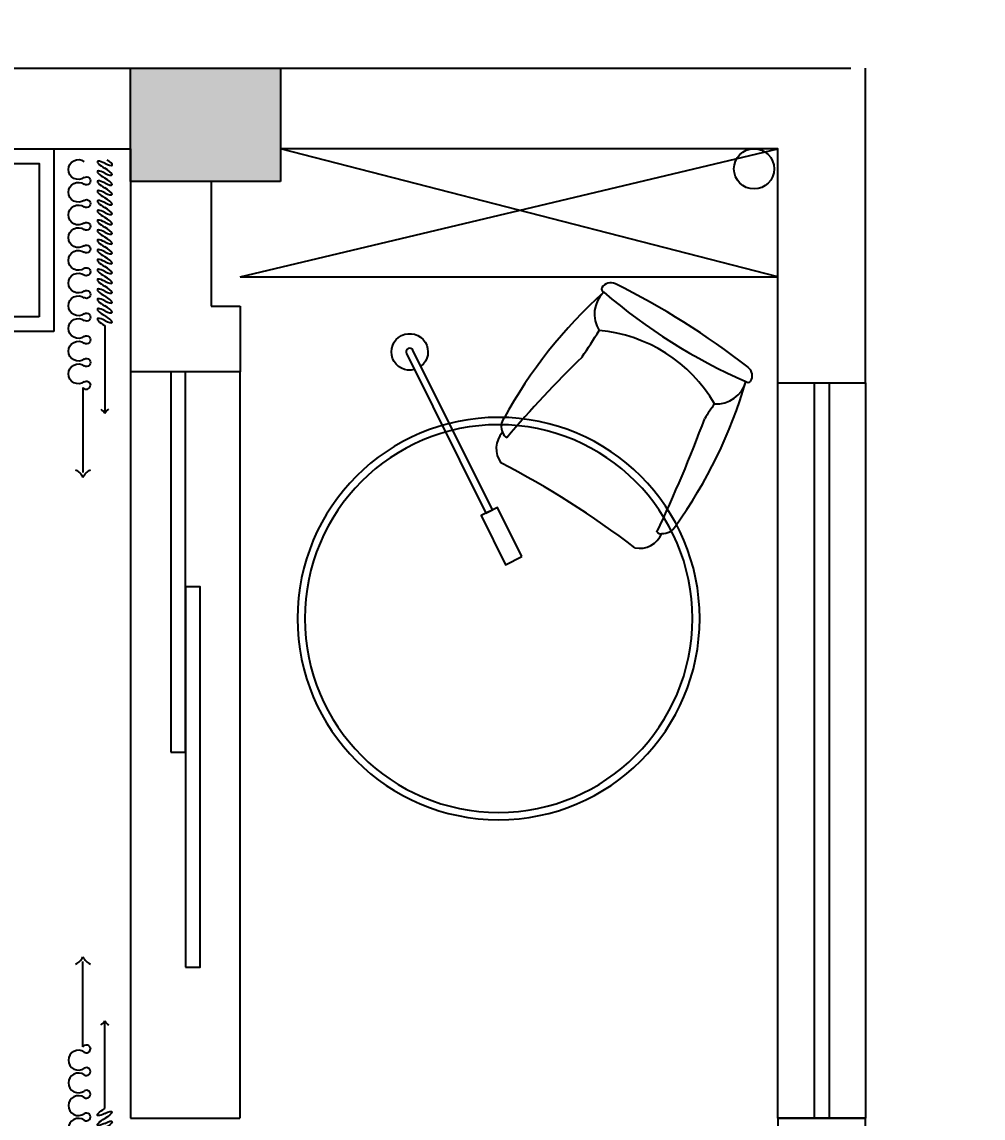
# Model space of a CAD drawing. Header units: millimetres. Extents: x 148889 to 229003, y -70503 to 111106.
# Drawn here: x 214379 to 217007, y -59451 to -56454 of the extents above; entities that cross this region are included whole.
import ezdxf

# ---------------------------------------------------------------- set-up
doc = ezdxf.new("R2010")
doc.units = ezdxf.units.MM
doc.linetypes.add('HIDDEN', pattern=[0.375, 0.25, -0.125])
for name, color, linetype in [('C-门套', 16, 'Continuous'), ('P-原墙线', 7, 'Continuous'), ('P-固定家具1(到顶)', 3, 'Continuous'), ('P-外部尺寸', 44, 'Continuous'), ('P-活动家具', 3, 'Continuous'), ('P-窗', 3, 'Continuous'), ('P-门', 1, 'Continuous')]:
    doc.layers.add(name, color=color, linetype=linetype)
doc.styles.add('Arial', font='arial.ttf')
doc.dimstyles.new('1比80', dxfattribs={"dimscale": 80, "dimtxt": 2, "dimasz": 1.25, "dimexe": 1, "dimexo": 1, "dimgap": 0.25, "dimtad": 1, "dimdec": 0, "dimrnd": 0.005, "dimzin": 0, "dimdsep": 46, "dimtxsty": 'Arial', "dimblk": 'ARCHTICK', "dimcen": 0.125, "dimdle": 1, "dimclrd": 44, "dimclre": 44, "dimclrt": 50, "dimadec": 0, "dimazin": 0, "dimtfac": 1, "dimtdec": 0, "dimtix": 1, "dimtmove": 2, "dimatfit": 3, "dimldrblk": 'DOT', "dimfxl": 5, "dimfxlon": 1, "dimtvp": 1, "dimtolj": 1, "dimtzin": 0, "dimarcsym": 0})

# ---------------------------------------------------------------- blocks, each defined once
blk = doc.blocks.new('_ArchTick')
at = {"color": 0, "linetype": 'ByBlock', "const_width": 0.15}
blk.add_lwpolyline([(-0.5, -0.5), (0.5, 0.5)], dxfattribs=at)
blk = doc.blocks.new('*D297')
at = {"layer": 'P-外部尺寸', "color": 44, "lineweight": -2, "transparency": 16777216}
for p, q in [((214675.9, -56035.6), (214675.9, -55555.6)), ((214895.9, -56035.6), (214895.9, -55555.6)), ((214675.9, -55635.6), (214575.9, -55635.6)), ((214895.9, -55635.6), (214675.9, -55635.6)), ((214895.9, -55635.6), (214995.9, -55635.6))]:
    blk.add_line(p, q, dxfattribs=at)
at = {"layer": 'P-外部尺寸', "color": 44, "lineweight": -2, "transparency": 16777216, "xscale": 100, "yscale": 100, "zscale": 100}
blk.add_blockref('_ArchTick', (214675.9, -55635.6), dxfattribs=at)
at = {"layer": 'P-外部尺寸', "color": 44, "lineweight": -2, "transparency": 16777216, "xscale": 100, "yscale": 100, "zscale": 100, "rotation": 180}
blk.add_blockref('_ArchTick', (214895.9, -55635.6), dxfattribs=at)
at = {"layer": 'P-外部尺寸', "color": 50, "transparency": 16777216, "insert": (214785.9, -55533.9), "char_height": 160, "attachment_point": 5, "style": 'Arial'}
blk.add_mtext('\\A1;220', dxfattribs=at)
blk = doc.blocks.new('_Dot')
at = {"color": 0, "linetype": 'ByBlock', "lineweight": -2}
blk.add_line((-0.5, 0), (-1, 0), dxfattribs=at)
at = {"color": 0, "linetype": 'ByBlock', "const_width": 0.5}
blk.add_lwpolyline([(-0.25, 0, 1), (0.25, 0, 1)], format="xyb", close=True, dxfattribs=at)
blk = doc.blocks.new('*D313')
at = {"layer": 'P-外部尺寸', "color": 44, "lineweight": -2, "transparency": 16777216}
for p, q in [((218361.2, -60261.1), (218361.2, -56721.1)), ((217961.2, -56801.1), (218441.2, -56801.1)), ((217961.2, -60181.1), (218441.2, -60181.1))]:
    blk.add_line(p, q, dxfattribs=at)
at = {"layer": 'P-外部尺寸', "color": 44, "lineweight": -2, "transparency": 16777216, "xscale": 100, "yscale": 100, "zscale": 100}
for p, rotation in [((218361.2, -56801.1), 90), ((218361.2, -60181.1), 270)]:
    blk.add_blockref('_ArchTick', p, dxfattribs=dict(at, rotation=rotation))
at = {"layer": 'P-外部尺寸', "color": 50, "transparency": 16777216, "insert": (218259.4, -58491.1), "char_height": 160, "attachment_point": 5, "rotation": 90, "style": 'Arial'}
blk.add_mtext('\\A1;3380', dxfattribs=at)
blk = doc.blocks.new('*D314')
at = {"layer": 'P-外部尺寸', "color": 44, "lineweight": -2, "transparency": 16777216}
for p, q in [((218361.2, -56581.1), (218361.2, -56481.1)), ((217961.2, -56581.1), (218441.2, -56581.1)), ((218361.2, -56801.1), (218361.2, -56581.1)), ((217961.2, -56801.1), (218441.2, -56801.1)), ((218361.2, -56801.1), (218361.2, -56901.1))]:
    blk.add_line(p, q, dxfattribs=at)
at = {"layer": 'P-外部尺寸', "color": 44, "lineweight": -2, "transparency": 16777216, "xscale": 100, "yscale": 100, "zscale": 100}
for p, rotation in [((218361.2, -56581.1), 270), ((218361.2, -56801.1), 90)]:
    blk.add_blockref('_ArchTick', p, dxfattribs=dict(at, rotation=rotation))
at = {"layer": 'P-外部尺寸', "color": 50, "transparency": 16777216, "insert": (218259.5, -56691.1), "char_height": 160, "attachment_point": 5, "rotation": 90, "style": 'Arial'}
blk.add_mtext('\\A1;220', dxfattribs=at)
blk = doc.blocks.new('*D316')
at = {"layer": 'P-外部尺寸', "color": 44, "lineweight": -2, "transparency": 16777216}
for p, q in [((216445.9, -56035.6), (216445.9, -55555.6)), ((216685.9, -56035.6), (216685.9, -55555.6)), ((216445.9, -55635.6), (216345.9, -55635.6)), ((216685.9, -55635.6), (216445.9, -55635.6)), ((216685.9, -55635.6), (216785.9, -55635.6))]:
    blk.add_line(p, q, dxfattribs=at)
at = {"layer": 'P-外部尺寸', "color": 44, "lineweight": -2, "transparency": 16777216, "xscale": 100, "yscale": 100, "zscale": 100}
blk.add_blockref('_ArchTick', (216445.9, -55635.6), dxfattribs=at)
at = {"layer": 'P-外部尺寸', "color": 44, "lineweight": -2, "transparency": 16777216, "xscale": 100, "yscale": 100, "zscale": 100, "rotation": 180}
blk.add_blockref('_ArchTick', (216685.9, -55635.6), dxfattribs=at)
at = {"layer": 'P-外部尺寸', "color": 50, "transparency": 16777216, "insert": (216565.9, -55533.9), "char_height": 160, "attachment_point": 5, "style": 'Arial'}
blk.add_mtext('\\A1;240', dxfattribs=at)
blk = doc.blocks.new('*D317')
at = {"layer": 'P-外部尺寸', "color": 44, "lineweight": -2, "transparency": 16777216}
for p, q in [((214895.9, -56035.6), (214895.9, -55555.6)), ((216445.9, -56035.6), (216445.9, -55555.6)), ((216525.9, -55635.6), (214815.9, -55635.6))]:
    blk.add_line(p, q, dxfattribs=at)
at = {"layer": 'P-外部尺寸', "color": 44, "lineweight": -2, "transparency": 16777216, "xscale": 100, "yscale": 100, "zscale": 100, "rotation": 180}
blk.add_blockref('_ArchTick', (214895.9, -55635.6), dxfattribs=at)
at = {"layer": 'P-外部尺寸', "color": 44, "lineweight": -2, "transparency": 16777216, "xscale": 100, "yscale": 100, "zscale": 100}
blk.add_blockref('_ArchTick', (216445.9, -55635.6), dxfattribs=at)
at = {"layer": 'P-外部尺寸', "color": 50, "transparency": 16777216, "insert": (215670.9, -55533.9), "char_height": 160, "attachment_point": 5, "style": 'Arial'}
blk.add_mtext('\\A1;1550', dxfattribs=at)
blk = doc.blocks.new('*D331')
at = {"layer": 'P-外部尺寸', "color": 44, "lineweight": -2, "transparency": 16777216}
for p, q in [((211195.9, -56035.6), (211195.9, -55555.6)), ((214675.9, -56035.6), (214675.9, -55555.6)), ((214755.9, -55635.6), (211115.9, -55635.6))]:
    blk.add_line(p, q, dxfattribs=at)
at = {"layer": 'P-外部尺寸', "color": 44, "lineweight": -2, "transparency": 16777216, "xscale": 100, "yscale": 100, "zscale": 100, "rotation": 180}
blk.add_blockref('_ArchTick', (211195.9, -55635.6), dxfattribs=at)
at = {"layer": 'P-外部尺寸', "color": 44, "lineweight": -2, "transparency": 16777216, "xscale": 100, "yscale": 100, "zscale": 100}
blk.add_blockref('_ArchTick', (214675.9, -55635.6), dxfattribs=at)
at = {"layer": 'P-外部尺寸', "color": 50, "transparency": 16777216, "insert": (212935.9, -55533.8), "char_height": 160, "attachment_point": 5, "style": 'Arial'}
blk.add_mtext('\\A1;3480', dxfattribs=at)
blk = doc.blocks.new('A$C02DF28BF')
at = {"layer": 'P-活动家具'}
blk.add_lwpolyline([(1700, 0), (1700, 550), (2200, 550), (2200, 0)], close=True, dxfattribs=at)
at = {"layer": 'P-活动家具', "color": 252}
blk.add_lwpolyline([(1740, 40), (1740, 510), (2160, 510), (2160, 40)], close=True, dxfattribs=at)
blk = doc.blocks.new('做成ACAD TuKuai0334')
at = {"ltscale": 0.1}
blk.add_lwpolyline([(-561.5, 302.8), (-426.8, 236.8), (-448.8, 191.9), (-583.5, 257.9)], close=True, dxfattribs=at)
blk.add_lwpolyline([(-433.4, 223.4), (4.4, 9, -1), (-4.4, -9), (-442.2, 205.4)], format="xyb", close=True, dxfattribs=at)
blk.add_arc((0, 0), 50, 165.4474, 142.3735, dxfattribs=at)
blk = doc.blocks.new('A$C46D34C97')
at = {"layer": 'P-活动家具'}
blk.add_circle((550, 550), 550, dxfattribs=at)
at = {"layer": 'P-活动家具', "color": 252}
blk.add_circle((550, 550), 530, dxfattribs=at)
at = {"layer": 'P-活动家具', "extrusion": (-3.63023e-16, 2.76781e-16, -1)}
for centre, major_axis, start_param, end_param in [((1664.7, 216.2), (-994.3, 840.3), 0.021596, 0.360844), ((1070.8, 1280.2), (-58.9, 58.9), 5.207152, 6.572082), ((1036.9, 1361), (-6.73, 6.73), 4.573679, 6.061226), ((1049.3, 1346), (-20.3, 20.3), 6.272135, 7.768104), ((2280.8, 2279.2), (-1189.8, 1001.7), 4.649527, 4.945795), ((-273.3, -277.1), (-1617.4, 1374.5), 1.550382, 1.752631), ((488, 1698.7), (-473.6, 473.6), 3.077462, 3.14993), ((488, 1698.7), (-473.6, 473.6), 3.077462, 3.14993), ((869.8, 868.7), (-287.2, 287.2), 1.088485, 2.044585), ((3013.8, -1925.6), (-2658, 2658), 0.117026, 0.206621), ((713.8, 1048.9), (-27, 27), 5.179428, 6.355186), ((1349, 1046.5), (-20.3, 20.3), 1.65498, 3.150948), ((715.2, 983.3), (-46.3, 46.3), 5.075891, 6.45545), ((689.6, 1035.5), (-8.59, 8.59), 4.369902, 5.615979), ((218, 1661), (-998.3, 835.3), 2.951906, 3.29117), ((1284.2, 1072.3), (-59.3, 59.3), 2.900344, 4.264281), ((1364.2, 1035.2), (-7.36, 7.36), 3.430198, 4.849571), ((2639.4, -411.8), (1394, 1394), 4.676754, 4.720313), ((2639.4, -411.8), (1394, 1394), 4.676754, 4.720313), ((-890.8, -909.4), (-1854.2, 1560.2), 1.56328, 1.742544), ((-1385.7, 2499.7), (-2136, 2136), 2.901951, 3.001897), ((989.8, 711.1), (-46.5, 46.5), 2.96034, 4.340179), ((1044.8, 697.4), (-16.7, 16.7), 3.964784, 4.786085), ((1051.6, 711.4), (-27.2, 27.2), 3.070293, 4.127567)]:
    blk.add_ellipse(centre, major_axis=major_axis, ratio=1, start_param=start_param, end_param=end_param, dxfattribs=at)
at = {"layer": 'P-活动家具', "rotation": 12.44499721410939}
blk.add_blockref('做成ACAD TuKuai0334', (1314.7, 475.1), dxfattribs=at)
blk = doc.blocks.new('A$C3A1E34E2')
at = {"color": 0, "linetype": 'ByBlock'}
for p, q in [((899.3, 121.9), (1231.8, 121.9)), ((657.5, 36.8, 0), (1000.5, 36.8, 0))]:
    blk.add_line(p, q, dxfattribs=at)
for centre, start, end in [((1016.9, 68.9, 0), 206.8177, 243.0269), ((1016.9, 4.6, 0), 116.9731, 153.1823)]:
    blk.add_arc(centre, 36.1, start, end, dxfattribs=at)
for centre, major_axis, start_param, end_param in [((48.4, 139.7), (-27.4, 27.4), -0.785341, 1.400999), ((48.4, 139.7), (-27.4, 27.4), 3.311504, 5.497844), ((137.1, 139.7), (27.4, 27.4), 0.785455, 2.971795), ((137.1, 139.7), (27.4, 27.4), 4.8823, 7.06864), ((225.8, 139.7), (-27.4, 27.4), -0.785341, 1.400999), ((225.8, 139.7), (27.4, 27.4), 4.8823, 7.06864), ((314.4, 139.7), (27.4, 27.4), 0.785341, 2.971681), ((314.4, 139.7), (27.4, 27.4), 4.882187, 7.068527), ((403.1, 139.7), (27.4, 27.4), 0.785341, 2.971681), ((403.1, 139.7), (27.4, 27.4), 4.882187, 7.068527), ((491.8, 139.7), (-27.4, 27.4), -0.785341, 1.400999), ((491.8, 139.7), (-27.4, 27.4), 3.311504, 5.497844), ((580.5, 139.7), (27.4, 27.4), 0.785455, 2.971795), ((580.5, 139.7), (27.4, 27.4), 4.8823, 7.06864), ((669.1, 139.7), (-27.4, 27.4), -0.785341, 1.400999), ((669.1, 139.7), (27.4, 27.4), 4.8823, 7.06864), ((757.8, 139.7), (27.4, 27.4), 0.785341, 2.971681), ((757.8, 139.7), (27.4, 27.4), 4.882187, 7.068527), ((846.5, 139.7), (27.4, 27.4), 0.785341, 2.971681), ((846.5, 139.7), (27.4, 27.4), 4.882187, 7.068527), ((1280.2, 181), (46.9, 46.9), 2.824252, 3.456222), ((92.7, 108.3), (-11, 11), 0.169911, 4.542591), ((181.4, 108.3), (11, 11), 1.740708, 6.113388), ((270.1, 108.3), (-11, 11), 0.169911, 4.542591), ((358.8, 108.3), (11, 11), 1.740594, 6.113274), ((447.4, 108.3), (-11, 11), 0.169798, 2.356194), ((447.4, 108.3), (11, 11), 3.927048, 6.113388), ((536.1, 108.3), (-11, 11), 0.169911, 4.542591), ((624.8, 108.3), (11, 11), 1.740708, 6.113388), ((713.5, 108.3), (-11, 11), 0.169911, 4.542591), ((802.1, 108.3), (11, 11), 1.740594, 6.113274), ((890.8, 108.3), (-11, 11), 0.169798, 2.356194), ((1280.2, 62.9), (-46.9, 46.9), -0.314629, 0.31734)]:
    blk.add_ellipse(centre, major_axis=major_axis, ratio=1, start_param=start_param, end_param=end_param, dxfattribs=at)
at = {"color": 0, "linetype": 'ByBlock', "extrusion": (0, 0, -1)}
blk.add_ellipse((890.8, 108.3), major_axis=(13.9, 8.4), ratio=0.942431, start_param=-0.491972, end_param=2.091434, dxfattribs=at)
at = {"color": 0, "extrusion": (0, 0, -1)}
for centre, start_param, end_param in [((33.7, 36.8, 0), -1.424879, 1.716714), ((72.1, 36.8, 0), -1.424879, 1.716714), ((110.5, 36.8, 0), -1.424879, 1.716714), ((148.9, 36.8, 0), -1.424879, 1.716714), ((187.3, 36.8, 0), -1.424879, 1.716714), ((225.7, 36.8, 0), -1.424879, 1.716714), ((264, 36.8, 0), -1.424879, 1.716714), ((302.4, 36.8, 0), -1.424879, 1.716714), ((340.8, 36.8, 0), -1.424879, 1.716714), ((379.2, 36.8, 0), -1.424879, 1.716714), ((417.6, 36.8, 0), -1.424879, 1.716714), ((456, 36.8, 0), -1.424879, 1.716714), ((494.4, 36.8, 0), -1.424879, 1.716714), ((532.7, 36.8, 0), -1.424879, 1.716714), ((571.1, 36.8, 0), -1.424879, 1.716714), ((609.5, 36.8, 0), -1.424879, 1.716714), ((647.9, 36.8, 0), -1.424879, 1.716714), ((14.5, 36.8, 0), 1.716714, 4.546394), ((52.9, 36.8, 0), 1.716714, 4.858306), ((91.3, 36.8, 0), 1.716714, 4.858306), ((129.7, 36.8, 0), 1.716714, 4.858306), ((168.1, 36.8, 0), 1.716714, 4.858306), ((206.5, 36.8, 0), 1.716714, 4.858306), ((244.9, 36.8, 0), 1.716714, 4.858306), ((283.2, 36.8, 0), 1.716714, 4.858306), ((321.6, 36.8, 0), 1.716714, 4.858306), ((360, 36.8, 0), 1.716714, 4.858306), ((398.4, 36.8, 0), 1.716714, 4.858306), ((436.8, 36.8, 0), 1.716714, 4.858306), ((475.2, 36.8, 0), 1.716714, 4.858306), ((513.6, 36.8, 0), 1.716714, 4.858306), ((551.9, 36.8, 0), 1.716714, 4.858306), ((590.3, 36.8, 0), 1.716714, 4.858306), ((628.7, 36.8, 0), 1.716714, 4.858306)]:
    blk.add_ellipse(centre, major_axis=(-16.5, 28.6), ratio=0.254545, start_param=start_param, end_param=end_param, dxfattribs=at)

msp = doc.modelspace()

# ---------------------------------------------------------------- hatches: boundary and pattern name
at = {"layer": 'P-原墙线'}
h = msp.add_hatch(color=8, dxfattribs=at)
h.dxf.hatch_style = 1
h.paths.add_polyline_path([(214675.9, -56581.1), (214675.9, -56891.1), (215085.9, -56891.1), (215085.9, -56581.1)])
h.paths.add_polyline_path([(214975.9, -60051.1), (214675.9, -60051.1), (214675.9, -60551.1), (214975.9, -60551.1)])
h.paths.add_polyline_path([(215075.9, -63926.1), (214675.9, -63926.1), (214675.9, -64276.1), (215075.9, -64276.1)])
h.paths.add_polyline_path([(216245.9, -64276.1), (216895.9, -64276.1), (216895.9, -63926.1), (216245.9, -63926.1)])
h.paths.add_polyline_path([(210055.9, -66006.1), (210055.9, -66426.1), (210430.9, -66426.1), (210430.9, -66006.1)])
h.paths.add_polyline_path([(212500.9, -67576.1), (212775.9, -67576.1), (212775.9, -67246.1), (212500.9, -67246.1)])
h.paths.add_polyline_path([(216245.9, -67336.1), (216245.9, -67576.1), (216895.9, -67576.1), (216895.9, -67336.1)])
h.paths.add_polyline_path([(204880.9, -65886.1), (204400.9, -65886.1), (204400.9, -66276.1), (204880.9, -66276.1)])
h.paths.add_polyline_path([(203430.9, -63806.1), (203430.9, -63556.1), (202860.9, -63556.1), (202860.9, -63806.1)])
h.paths.add_polyline_path([(202860.9, -60541.1), (202860.9, -60901.1), (203290.9, -60901.1), (203290.9, -60541.1)])
h.paths.add_polyline_path([(207180.9, -60811.1), (207180.9, -60491.1), (206760.9, -60491.1), (206760.9, -60811.1)])
h.paths.add_polyline_path([(209965.9, -60811.1), (210290.9, -60811.1), (210290.9, -60181.1), (209965.9, -60181.1)])
h.paths.add_polyline_path([(209185.9, -56581.1), (208945.9, -56581.1), (208945.9, -56941.1), (209185.9, -56941.1)])
h.paths.add_polyline_path([(207190.9, -57801.1), (207190.9, -57561.1), (206770.9, -57561.1), (206770.9, -57801.1)])
h.paths.add_polyline_path([(204890.9, -57561.1), (204460.9, -57561.1), (204460.9, -57801.1), (204890.9, -57801.1)])

# ---------------------------------------------------------------- linework, layer by layer
at = {"layer": 'C-门套', "linetype": 'HIDDEN'}
msp.add_lwpolyline([(214675.9, -59451.1), (214975.9, -59451.1), (214975.9, -57411.1), (214675.9, -57411.1)], close=True, dxfattribs=at)
at = {"layer": 'P-原墙线'}
for p, q in [((208945.9, -56581.1), (216645.9, -56581.1)), ((216685.9, -57441.1), (216685.9, -56581.1)), ((211195.9, -56801.1), (214675.9, -56801.1)), ((214675.9, -56801.1), (214675.9, -57411.1)), ((216445.9, -56801.1), (215085.9, -56801.1)), ((215085.9, -56801.1), (215085.9, -56891.1)), ((216445.9, -57441.1), (216445.9, -56801.1)), ((215085.9, -56891.1), (214895.9, -56891.1)), ((214895.9, -56891.1), (214895.9, -57231.1)), ((214895.9, -57231.1), (214975.9, -57231.1)), ((214975.9, -57231.1), (214975.9, -57411.1)), ((214975.9, -57411.1), (214675.9, -57411.1)), ((216445.9, -57441.1), (216685.9, -57441.1)), ((216445.9, -59451.1), (216685.9, -59451.1)), ((216445.9, -59451.1), (216445.9, -60701.1)), ((216685.9, -60701.1), (216685.9, -59451.1))]:
    msp.add_line(p, q, dxfattribs=at)
msp.add_lwpolyline([(215085.9, -56891.1), (214675.9, -56891.1), (214675.9, -56581.1), (215085.9, -56581.1)], close=True, dxfattribs=at)
msp.add_circle((216380.9, -56856.1), 55, dxfattribs=at)
at = {"layer": 'P-固定家具1(到顶)', "color": 252}
for p, q in [((214975.9, -57151.1), (216445.9, -56801.1)), ((216445.9, -57151.1), (215085.9, -56801.1))]:
    msp.add_line(p, q, dxfattribs=at)
at = {"layer": 'P-固定家具1(到顶)'}
msp.add_lwpolyline([(214975.9, -57151.1), (216445.9, -57151.1), (216445.9, -56801.1), (215085.9, -56801.1)], dxfattribs=at)
at = {"layer": 'P-窗'}
for p, q in [((216545.9, -59451.1), (216545.9, -57441.1)), ((216585.9, -57441.1), (216585.9, -59451.1))]:
    msp.add_line(p, q, dxfattribs=at)
msp.add_lwpolyline([(216445.9, -57441.1), (216685.9, -57441.1), (216685.9, -59451.1), (216445.9, -59451.1)], close=True, dxfattribs=at)
at = {"layer": 'P-门'}
for points in [[(214785.9, -58451.1), (214825.9, -58451.1), (214825.9, -57411.1), (214785.9, -57411.1)], [(214825.9, -59038.7), (214865.9, -59038.7), (214865.9, -57998.7), (214825.9, -57998.7)]]:
    msp.add_lwpolyline(points, close=True, dxfattribs=at)

# ---------------------------------------------------------------- block references
at = {"layer": 'P-活动家具', "rotation": 90}
msp.add_blockref('A$C02DF28BF', (214465.9, -59001.1), dxfattribs=at)
at = {"layer": 'P-活动家具', "color": 252, "yscale": 0.7000000000007276, "rotation": 90}
for p, xscale, zscale in [((214631, -56824.1, 3.8), -0.7000000000007276, 0.7000000000000002), ((214631, -59885.4, 3.8), 0.7000000000007276, 0.7000000000007276)]:
    msp.add_blockref('A$C3A1E34E2', p, dxfattribs=dict(at, xscale=xscale, zscale=zscale))
at = {"layer": 'P-活动家具', "xscale": -1, "rotation": 282.8490667239618}
msp.add_blockref('A$C46D34C97', (215268.3, -58744), dxfattribs=at)

# ---------------------------------------------------------------- dimensions: what is measured, and where the dimension line sits
at = {"layer": 'P-外部尺寸'}
for base, p1, p2, picture, middle in [((211195.9, -55635.6), (214675.9, -57106.1), (211195.9, -56801.1), '*D331', (212935.9, -55533.8)), ((214675.9, -55635.6), (214895.9, -57061.1), (214675.9, -57106.1), '*D297', (214785.9, -55533.9)), ((214895.9, -55635.6), (216445.9, -56801.1), (214895.9, -57061.1), '*D317', (215670.9, -55533.9)), ((216445.9, -55635.6), (216685.9, -56707.5), (216445.9, -56801.1), '*D316', (216565.9, -55533.9))]:
    dim = msp.add_linear_dim(base=base, p1=p1, p2=p2, dimstyle='1比80', dxfattribs=at)
    dim.commit()
    dim.dimension.update_dxf_attribs({"geometry": picture, "text_midpoint": middle})
for base, p1, p2, picture, middle in [((218361.2, -56581.1), (215492.7, -56801.1), (215492.7, -56581.1), '*D314', (218259.5, -56691.1)), ((218361.2, -56801.1), (214675.9, -60181.1), (215492.7, -56801.1), '*D313', (218259.4, -58491.1))]:
    dim = msp.add_linear_dim(base=base, p1=p1, p2=p2, angle=90, dimstyle='1比80', dxfattribs=at)
    dim.commit()
    dim.dimension.update_dxf_attribs({"geometry": picture, "text_midpoint": middle})

doc.saveas('drawing.dxf')
